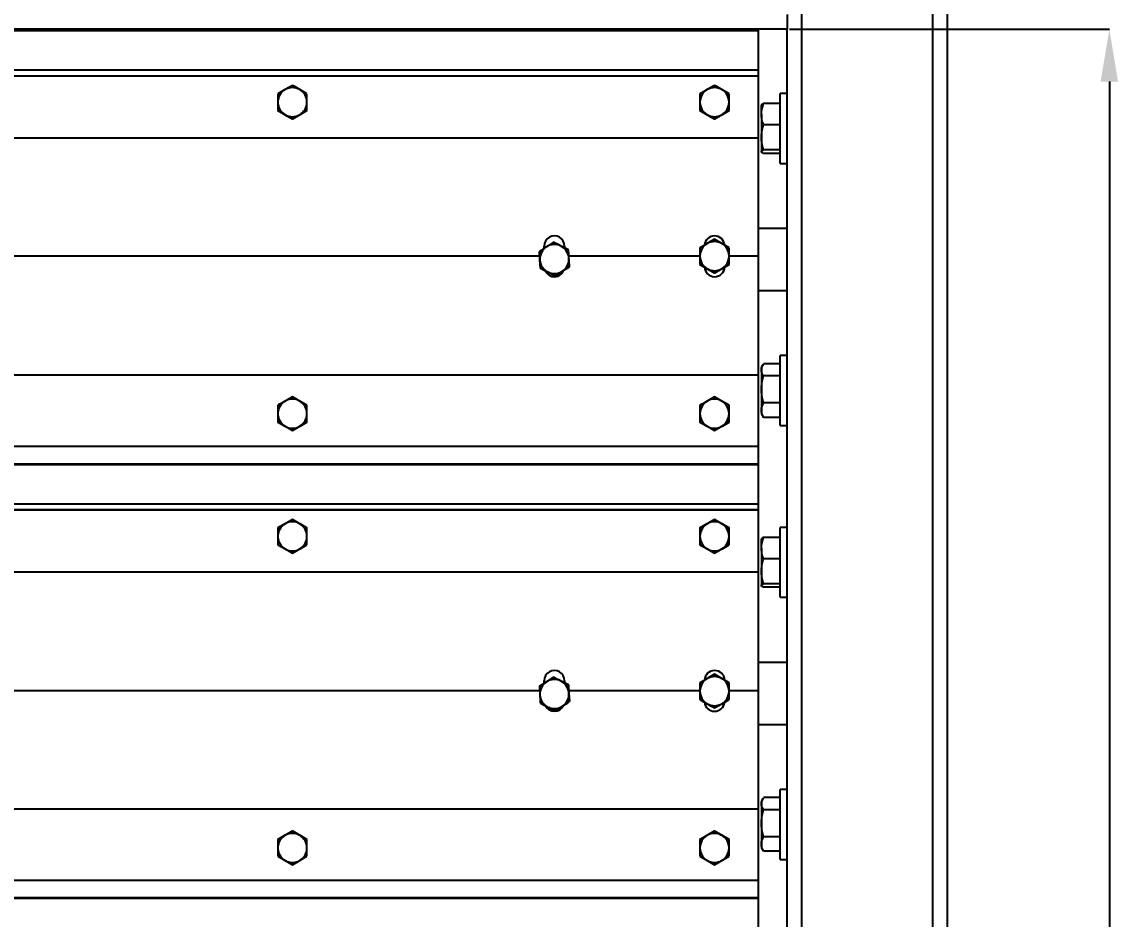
# Model space of a CAD drawing. Header units: millimetres. Extents: x -361 to 14022, y -1822 to 1455.
# Drawn here: x 3863.68 to 3895.06, y 919.01 to 944.68 of the extents above; entities that cross this region are included whole.
import ezdxf

# ---------------------------------------------------------------- set-up
doc = ezdxf.new("R2010")
doc.units = ezdxf.units.MM
doc.styles.add('SLDTEXTSTYLE0', font='TXT', dxfattribs={"width": 0.75})
doc.dimstyles.new('SLDDIMSTYLE0', dxfattribs={"dimtxt": 2.116667, "dimasz": 1.5, "dimexe": 0, "dimexo": 0.0625, "dimgap": 0.529167, "dimtad": 1, "dimdec": 1, "dimlfac": 12, "dimrnd": 1e-09, "dimzin": 4, "dimdsep": 46, "dimtxsty": 'SLDTEXTSTYLE0', "dimsah": 1, "dimcen": 0.09, "dimadec": 0, "dimazin": 1, "dimtfac": 1, "dimtdec": 1, "dimtofl": 0, "dimtmove": 0, "dimatfit": 3, "dimfxl": 1, "dimfrac": 2, "dimtolj": 1, "dimtzin": 12, "dimarcsym": 0})

# ---------------------------------------------------------------- blocks, each defined once
blk = doc.blocks.new('*D19')
at = {"color": 0, "linetype": 'Continuous', "lineweight": -2, "transparency": 16777216}
for p, q in [((3885.653, 944.474), (3894.808, 944.474)), ((3894.808, 942.974), (3894.808, 820.974)), ((3885.653, 819.474), (3894.808, 819.474))]:
    blk.add_line(p, q, dxfattribs=at)
at = {"color": 0, "linetype": 'Continuous', "transparency": 16777216}
for points in [[(3894.558, 942.974), (3895.058, 942.974), (3894.808, 944.474)], [(3894.558, 820.974), (3895.058, 820.974), (3894.808, 819.474)]]:
    blk.add_solid(points, dxfattribs=at)
at = {"layer": 'Defpoints', "color": 0, "linetype": 'Continuous', "transparency": 16777216}
for p in [(3885.591, 944.474), (3885.591, 819.474), (3894.808, 819.474)]:
    blk.add_point(p, dxfattribs=at)
at = {"color": 0, "linetype": 'Continuous', "lineweight": 18, "transparency": 16777216, "insert": (3892.162, 877.706), "char_height": 2.1167, "attachment_point": 2, "rotation": 90, "style": 'SLDTEXTSTYLE0'}
blk.add_mtext('\\A1;1600', dxfattribs=at)

msp = doc.modelspace()

# ---------------------------------------------------------------- linework, layer by layer
at = {"color": 7, "linetype": 'Continuous', "lineweight": 25}
for p, q in [((3886.007188, 814.890317), (3886.007188, 949.056984)), ((3889.757188, 814.890317), (3889.757188, 949.056984)), ((3890.173854, 814.890317), (3890.173854, 949.056984)), ((3885.590521, 944.890317), (3885.590521, 944.473651)), ((3885.590521, 944.473651), (3760.590521, 944.473651)), ((3885.590521, 819.473651), (3885.590521, 944.473651)), ((3884.757188, 944.450482), (3761.423854, 944.450482)), ((3884.757188, 944.429013), (3761.423854, 944.429013)), ((3884.757188, 944.450482), (3884.757188, 944.429013)), ((3884.757188, 944.429013), (3884.757188, 943.299046)), ((3884.757188, 943.299046), (3761.423854, 943.299046)), ((3884.757188, 943.299046), (3884.757188, 943.133247)), ((3884.757188, 943.133247), (3761.423854, 943.133247)), ((3884.757188, 943.133247), (3884.757188, 941.358733)), ((3871.423854, 942.867441), (3871.215521, 942.74755)), ((3871.840521, 942.626891), (3871.632188, 942.74755)), ((3883.507188, 942.867441), (3883.298854, 942.74755)), ((3883.923854, 942.626891), (3883.715521, 942.74755)), ((3885.590521, 942.632667), (3885.382188, 942.632667)), ((3885.382188, 940.632667), (3885.382188, 942.632667)), ((3884.848854, 942.038985), (3884.848854, 942.299334)), ((3885.382188, 942.344136), (3884.908399, 942.344136)), ((3871.007188, 942.145791), (3871.215521, 942.0259)), ((3871.215521, 942.022892), (3871.007188, 942.143167)), ((3871.423854, 941.902617), (3871.215521, 942.022892)), ((3871.423854, 941.905241), (3871.632188, 942.0259)), ((3871.632188, 942.022892), (3871.423854, 941.902617)), ((3871.840521, 942.143167), (3871.632188, 942.022892)), ((3883.090521, 942.145791), (3883.298854, 942.0259)), ((3883.298854, 942.022892), (3883.090521, 942.143167)), ((3883.507188, 941.902617), (3883.298854, 942.022892)), ((3883.507188, 941.905241), (3883.715521, 942.0259)), ((3883.715521, 942.022892), (3883.507188, 941.902617)), ((3883.923854, 942.143167), (3883.715521, 942.022892)), ((3884.848854, 942.038985), (3884.848854, 941.378101)), ((3871.423854, 941.902617), (3871.423854, 941.905241)), ((3883.507188, 941.902617), (3883.507188, 941.905241)), ((3885.382188, 941.733835), (3884.908399, 941.733835)), ((3884.757188, 941.358733), (3761.423854, 941.358733)), ((3884.757188, 941.358733), (3884.757188, 937.976228)), ((3884.848854, 941.378101), (3884.848854, 940.971783)), ((3885.382188, 941.022367), (3884.908399, 941.022367)), ((3885.382188, 940.921199), (3884.908399, 940.921199)), ((3885.382188, 940.632667), (3885.590521, 940.632667)), ((3885.590521, 938.770167), (3884.757188, 938.770167)), ((3878.632188, 938.20387), (3878.632188, 938.267073)), ((3878.897283, 938.376829), (3878.69591, 938.245616)), ((3879.326599, 938.159657), (3879.111941, 938.268627)), ((3879.215521, 938.267073), (3879.215521, 938.216045)), ((3883.507188, 938.460892), (3883.298854, 938.341001)), ((3883.923854, 938.220342), (3883.715521, 938.341001)), ((3878.501976, 937.976228), (3857.673854, 937.976228)), ((3878.494538, 938.110689), (3878.494538, 938.113635)), ((3878.507824, 937.870506), (3878.494538, 938.110689)), ((3883.090521, 937.976228), (3879.336766, 937.976228)), ((3884.757188, 937.976228), (3883.923854, 937.976228)), ((3884.757188, 937.976228), (3884.757188, 934.574978)), ((3878.52111, 937.630324), (3878.507824, 937.870506)), ((3878.52111, 937.630324), (3878.52111, 937.63327)), ((3878.52111, 937.63327), (3878.735768, 937.525068)), ((3878.735768, 937.521738), (3878.52111, 937.630324)), ((3879.353171, 937.676345), (3879.151799, 937.544748)), ((3879.353171, 937.676345), (3879.353171, 937.679291)), ((3883.090521, 937.739242), (3883.298854, 937.619351)), ((3883.298854, 937.616021), (3883.090521, 937.736296)), ((3883.507188, 937.495746), (3883.298854, 937.616021)), ((3883.507188, 937.498693), (3883.715521, 937.619351)), ((3883.715521, 937.616021), (3883.507188, 937.495746)), ((3883.923854, 937.736296), (3883.715521, 937.616021)), ((3878.751888, 937.513583), (3878.719994, 937.529717)), ((3878.950426, 937.413152), (3878.735768, 937.521738)), ((3878.950426, 937.416098), (3879.151799, 937.548079)), ((3879.151799, 937.544748), (3878.950426, 937.413152)), ((3878.950426, 937.413152), (3878.950426, 937.416098)), ((3883.507188, 937.495746), (3883.507188, 937.498693)), ((3884.757188, 936.995167), (3885.590521, 936.995167)), ((3885.590521, 935.132667), (3885.382188, 935.132667)), ((3885.382188, 933.132667), (3885.382188, 935.132667)), ((3884.896791, 934.882363), (3884.848854, 934.799334)), ((3884.848854, 934.799334), (3884.848854, 934.726171)), ((3885.382188, 934.901478), (3884.908399, 934.901478)), ((3884.757188, 934.574978), (3761.423854, 934.574978)), ((3884.757188, 934.574978), (3884.757188, 932.528149)), ((3884.848854, 934.726171), (3884.848854, 934.166459)), ((3885.382188, 934.550864), (3884.908399, 934.550864)), ((3884.848854, 934.166459), (3884.848854, 933.572955)), ((3871.423854, 933.951248), (3871.215521, 933.831357)), ((3871.840521, 933.710698), (3871.632188, 933.831357)), ((3883.507188, 933.951248), (3883.298854, 933.831357)), ((3883.923854, 933.710698), (3883.715521, 933.831357)), ((3884.848854, 933.572955), (3884.848854, 933.466001)), ((3885.382188, 933.782054), (3884.908399, 933.782054)), ((3871.007188, 933.229599), (3871.215521, 933.109708)), ((3871.215521, 933.1067), (3871.007188, 933.226975)), ((3871.840521, 933.226975), (3871.632188, 933.1067)), ((3883.090521, 933.229599), (3883.298854, 933.109708)), ((3883.298854, 933.1067), (3883.090521, 933.226975)), ((3883.923854, 933.226975), (3883.715521, 933.1067)), ((3884.848854, 933.466001), (3884.896791, 933.382971)), ((3884.898216, 933.383794), (3884.908399, 933.363856)), ((3885.382188, 933.363856), (3884.908399, 933.363856)), ((3871.423854, 932.986425), (3871.215521, 933.1067)), ((3871.423854, 932.989049), (3871.632188, 933.109708)), ((3871.632188, 933.1067), (3871.423854, 932.986425)), ((3871.423854, 932.986425), (3871.423854, 932.989049)), ((3883.507188, 932.986425), (3883.298854, 933.1067)), ((3883.507188, 932.989049), (3883.715521, 933.109708)), ((3883.715521, 933.1067), (3883.507188, 932.986425)), ((3883.507188, 932.986425), (3883.507188, 932.989049)), ((3885.382188, 933.132667), (3885.590521, 933.132667)), ((3884.757188, 932.528149), (3761.423854, 932.528149)), ((3884.757188, 932.528149), (3884.757188, 932.028294)), ((3884.757188, 932.028294), (3761.423854, 932.028294)), ((3884.757188, 932.004824), (3761.423854, 932.004824)), ((3884.757188, 932.028294), (3884.757188, 932.004824)), ((3884.757188, 932.004824), (3884.757188, 930.882158)), ((3884.757188, 930.882158), (3761.423854, 930.882158)), ((3884.757188, 930.715507), (3761.423854, 930.715507)), ((3884.757188, 930.714364), (3761.423854, 930.714364)), ((3884.757188, 930.882158), (3884.757188, 930.715507)), ((3884.757188, 930.715507), (3884.757188, 930.714364)), ((3884.757188, 930.714364), (3884.757188, 928.939922)), ((3871.215521, 930.324673), (3871.423854, 930.444943)), ((3871.423854, 930.441453), (3871.215521, 930.320673)), ((3871.423854, 930.444943), (3871.423854, 930.441453)), ((3871.423854, 930.444943), (3871.632188, 930.324673)), ((3883.298854, 930.324673), (3883.507188, 930.444943)), ((3883.507188, 930.441453), (3883.298854, 930.320673)), ((3883.507188, 930.444943), (3883.507188, 930.441453)), ((3883.507188, 930.444943), (3883.715521, 930.324673)), ((3871.007188, 930.204403), (3871.215521, 930.324673)), ((3871.632188, 930.324673), (3871.840521, 930.204403)), ((3871.840521, 930.200913), (3871.632188, 930.320673)), ((3883.090521, 930.204403), (3883.298854, 930.324673)), ((3883.715521, 930.324673), (3883.923854, 930.204403)), ((3883.923854, 930.200913), (3883.715521, 930.320673)), ((3885.590521, 930.216001), (3885.382188, 930.216001)), ((3885.382188, 928.216001), (3885.382188, 930.216001)), ((3871.007188, 929.719833), (3871.215521, 929.599053)), ((3883.090521, 929.719833), (3883.298854, 929.599053)), ((3884.848854, 929.622319), (3884.848854, 929.882667)), ((3885.382188, 929.927469), (3884.908399, 929.927469)), ((3871.423854, 929.479293), (3871.632188, 929.599053)), ((3883.507188, 929.479293), (3883.715521, 929.599053)), ((3884.848854, 929.622319), (3884.848854, 928.961434)), ((3885.382188, 929.317169), (3884.908399, 929.317169)), ((3884.757188, 928.939922), (3761.423854, 928.939922)), ((3884.757188, 928.939922), (3884.757188, 925.535719)), ((3884.848854, 928.961434), (3884.848854, 928.555116)), ((3885.382188, 928.6057), (3884.908399, 928.6057)), ((3885.382188, 928.504532), (3884.908399, 928.504532)), ((3885.382188, 928.216001), (3885.590521, 928.216001)), ((3885.590521, 926.353501), (3884.757188, 926.353501)), ((3883.298854, 925.895707), (3883.507188, 926.015977)), ((3883.507188, 926.012059), (3883.298854, 925.891278)), ((3883.507188, 926.015977), (3883.507188, 926.012059)), ((3883.507188, 926.015977), (3883.715521, 925.895707)), ((3878.494538, 925.668735), (3878.69591, 925.800326)), ((3878.494538, 925.668735), (3878.494538, 925.664817)), ((3878.632188, 925.758685), (3878.632188, 925.82843)), ((3878.69591, 925.800326), (3878.897283, 925.931917)), ((3878.897283, 925.927999), (3878.69591, 925.795897)), ((3878.897283, 925.931917), (3878.897283, 925.927999)), ((3878.897283, 925.931917), (3879.111941, 925.823336)), ((3879.093322, 925.832754), (3879.1301, 925.81415)), ((3879.111941, 925.823336), (3879.326599, 925.714754)), ((3879.326599, 925.710836), (3879.111941, 925.818907)), ((3879.215521, 925.82843), (3879.215521, 925.770941)), ((3879.326599, 925.714754), (3879.326599, 925.710836)), ((3879.326599, 925.714754), (3879.339885, 925.474581)), ((3883.090521, 925.775437), (3883.298854, 925.895707)), ((3883.715521, 925.895707), (3883.923854, 925.775437)), ((3883.923854, 925.771519), (3883.715521, 925.891278)), ((3878.501661, 925.535719), (3857.673854, 925.535719)), ((3883.090521, 925.535719), (3879.336503, 925.535719)), ((3879.33957, 925.480271), (3879.340137, 925.470031)), ((3879.339885, 925.474581), (3879.353171, 925.234409)), ((3884.757188, 925.535719), (3883.923854, 925.535719)), ((3884.757188, 925.535719), (3884.757188, 922.156444)), ((3878.52111, 925.184471), (3878.735768, 925.075379)), ((3878.950426, 924.967308), (3879.151799, 925.098389)), ((3879.353171, 925.234409), (3879.353171, 925.23049)), ((3883.090521, 925.290439), (3883.298854, 925.169659)), ((3883.507188, 925.049899), (3883.715521, 925.169659)), ((3884.757188, 924.578501), (3885.590521, 924.578501)), ((3885.590521, 922.716001), (3885.382188, 922.716001)), ((3885.382188, 920.716001), (3885.382188, 922.716001)), ((3884.896791, 922.465696), (3884.848854, 922.382667)), ((3884.848854, 922.382667), (3884.848854, 922.309505)), ((3884.848854, 922.309505), (3884.848854, 921.749792)), ((3885.382188, 922.484811), (3884.908399, 922.484811)), ((3884.757188, 922.156444), (3761.423854, 922.156444)), ((3884.757188, 922.156444), (3884.757188, 920.109699)), ((3885.382188, 922.134198), (3884.908399, 922.134198)), ((3884.848854, 921.749792), (3884.848854, 921.156288)), ((3871.007188, 921.288575), (3871.215521, 921.408845)), ((3871.215521, 921.408845), (3871.423854, 921.529115)), ((3871.423854, 921.525625), (3871.215521, 921.404845)), ((3871.423854, 921.529115), (3871.423854, 921.525625)), ((3871.423854, 921.529115), (3871.632188, 921.408845)), ((3871.632188, 921.408845), (3871.840521, 921.288575)), ((3871.840521, 921.285085), (3871.632188, 921.404845)), ((3883.090521, 921.288575), (3883.298854, 921.408845)), ((3883.298854, 921.408845), (3883.507188, 921.529115)), ((3883.507188, 921.525625), (3883.298854, 921.404845)), ((3883.507188, 921.529115), (3883.507188, 921.525625)), ((3883.507188, 921.529115), (3883.715521, 921.408845)), ((3883.715521, 921.408845), (3883.923854, 921.288575)), ((3883.923854, 921.285085), (3883.715521, 921.404845)), ((3885.382188, 921.365387), (3884.908399, 921.365387)), ((3884.848854, 921.156288), (3884.848854, 921.049334)), ((3884.848854, 921.049334), (3884.896791, 920.966305)), ((3884.898216, 920.967127), (3884.908399, 920.94719)), ((3885.382188, 920.94719), (3884.908399, 920.94719)), ((3871.007188, 920.804005), (3871.215521, 920.683225)), ((3871.423854, 920.563465), (3871.632188, 920.683225)), ((3883.090521, 920.804005), (3883.298854, 920.683225)), ((3883.507188, 920.563465), (3883.715521, 920.683225)), ((3885.382188, 920.716001), (3885.590521, 920.716001)), ((3884.757188, 920.109699), (3761.423854, 920.109699)), ((3884.757188, 920.109699), (3884.757188, 919.617149)), ((3884.757188, 919.617149), (3761.423854, 919.617149)), ((3884.757188, 919.59568), (3761.423854, 919.59568)), ((3884.757188, 919.617149), (3884.757188, 919.59568)), ((3884.757188, 919.59568), (3884.757188, 918.465712))]:
    msp.add_line(p, q, dxfattribs=at)
for centre, radius, start, end in [((3871.423828, 942.386721), 0.416641, 119.9979362, 179.999425), ((3871.423854, 942.386684), 0.416685, 60.0014888, 119.9985112), ((3871.42388, 942.386721), 0.416641, 0.000575, 60.0020638), ((3883.507162, 942.386721), 0.416641, 119.9979362, 179.999425), ((3883.507188, 942.386684), 0.416685, 60.0014888, 119.9985112), ((3883.507214, 942.386721), 0.416641, 0.000575, 60.0020638), ((3871.423828, 942.386729), 0.416641, 180.000575, 240.0020638), ((3871.42388, 942.386729), 0.416641, 299.9979362, 359.999425), ((3883.507162, 942.386729), 0.416641, 180.000575, 240.0020638), ((3883.507214, 942.386729), 0.416641, 299.9979362, 359.999425), ((3871.423854, 942.386766), 0.416685, 240.0014888, 299.9985112), ((3883.507188, 942.386766), 0.416685, 240.0014888, 299.9985112), ((3878.923826, 937.896844), 0.416638, 123.1638654, 183.1656296), ((3878.923855, 937.896807), 0.416685, 63.1672866, 123.1643271), ((3878.923878, 937.896841), 0.416644, 3.1667725, 63.1679678), ((3883.507162, 937.980172), 0.416641, 119.9979362, 179.999425), ((3883.507188, 937.980135), 0.416685, 60.0014888, 119.9985112), ((3883.507214, 937.980172), 0.416641, 0.000575, 60.0020638), ((3878.923883, 937.89685), 0.416638, 303.1638654, 3.1656296), ((3883.507162, 937.98018), 0.416641, 180.000575, 240.0020638), ((3883.507214, 937.98018), 0.416641, 299.9979362, 359.999425), ((3878.923831, 937.896853), 0.416644, 183.1667725, 243.1679678), ((3883.507188, 937.980217), 0.416685, 240.0014888, 299.9985112), ((3878.923854, 937.896888), 0.416685, 243.1672866, 303.1643271), ((3871.423828, 933.470528), 0.416641, 119.9979362, 179.999425), ((3871.423854, 933.470492), 0.416685, 60.0014888, 119.9985112), ((3871.42388, 933.470528), 0.416641, 0.000575, 60.0020638), ((3883.507162, 933.470528), 0.416641, 119.9979362, 179.999425), ((3883.507188, 933.470492), 0.416685, 60.0014888, 119.9985112), ((3883.507214, 933.470528), 0.416641, 0.000575, 60.0020638), ((3871.423828, 933.470537), 0.416641, 180.000575, 240.0020638), ((3871.42388, 933.470537), 0.416641, 299.9979362, 359.999425), ((3883.507162, 933.470537), 0.416641, 180.000575, 240.0020638), ((3883.507214, 933.470537), 0.416641, 299.9979362, 359.999425), ((3871.423854, 933.470573), 0.416685, 240.0014888, 299.9985112), ((3883.507188, 933.470573), 0.416685, 240.0014888, 299.9985112), ((3871.423854, 929.959791), 0.4167, 60.0026331, 119.9973669), ((3883.507188, 929.959791), 0.4167, 60.0026331, 119.9973669), ((3871.423808, 929.959856), 0.416621, 119.9963499, 179.9989831), ((3871.4239, 929.959856), 0.416621, 0.0010169, 60.0036501), ((3883.507142, 929.959856), 0.416621, 119.9963499, 179.9989831), ((3883.507234, 929.959856), 0.416621, 0.0010169, 60.0036501), ((3871.423808, 929.95987), 0.416621, 180.0010169, 240.0036501), ((3871.4239, 929.95987), 0.416621, 299.9963499, 359.9989831), ((3883.507142, 929.95987), 0.416621, 180.0010169, 240.0036501), ((3883.507234, 929.95987), 0.416621, 299.9963499, 359.9989831), ((3871.423854, 929.959935), 0.4167, 240.0026331, 299.9973669), ((3883.507188, 929.959935), 0.4167, 240.0026331, 299.9973669), ((3878.923804, 925.447138), 0.416616, 123.1622441, 183.1653642), ((3878.923855, 925.447071), 0.4167, 63.1682947, 123.1630606), ((3878.923896, 925.447133), 0.416626, 3.1673857, 63.1694997), ((3883.507142, 925.530461), 0.416621, 119.9963499, 179.9989831), ((3883.507188, 925.530396), 0.4167, 60.0026331, 119.9973669), ((3883.507234, 925.530461), 0.416621, 0.0010169, 60.0036501), ((3878.923813, 925.447153), 0.416626, 183.1673857, 243.1694997), ((3878.923905, 925.447148), 0.416616, 303.1622441, 3.1653642), ((3883.507142, 925.530476), 0.416621, 180.0010169, 240.0036501), ((3883.507234, 925.530476), 0.416621, 299.9963499, 359.9989831), ((3878.923854, 925.447215), 0.4167, 243.1682947, 303.1630606), ((3883.507188, 925.530541), 0.4167, 240.0026331, 299.9973669), ((3871.423808, 921.044027), 0.416621, 119.9963499, 179.9989831), ((3871.423854, 921.043963), 0.4167, 60.0026331, 119.9973669), ((3871.4239, 921.044027), 0.416621, 0.0010169, 60.0036501), ((3883.507142, 921.044027), 0.416621, 119.9963499, 179.9989831), ((3883.507188, 921.043963), 0.4167, 60.0026331, 119.9973669), ((3883.507234, 921.044027), 0.416621, 0.0010169, 60.0036501), ((3871.423808, 921.044042), 0.416621, 180.0010169, 240.0036501), ((3871.4239, 921.044042), 0.416621, 299.9963499, 359.9989831), ((3883.507142, 921.044042), 0.416621, 180.0010169, 240.0036501), ((3883.507234, 921.044042), 0.416621, 299.9963499, 359.9989831), ((3871.423854, 921.044107), 0.4167, 240.0026331, 299.9973669), ((3883.507188, 921.044107), 0.4167, 240.0026331, 299.9973669)]:
    msp.add_arc(centre, radius, start, end, dxfattribs=at)
for centre, major_axis, ratio, start_param, end_param in [((3878.923854, 938.267073), (0.291667, 0), 0.99718384, 0, 3.141592654), ((3878.923854, 938.266183), (0.291667, 0), 0.99718384, 0, 3.141592654), ((3883.507188, 938.267073), (0.291667, 0), 0.99718384, 0.110352693, 3.031165251), ((3883.507188, 938.266183), (0.291667, 0), 0.99718384, 0.114178275, 3.027339505), ((3878.923854, 937.683771), (0, 0.292457), 0.997297519, 2.006449, 4.339035368), ((3883.507188, 937.683771), (0, 0.292457), 0.997297519, 1.639356046, 4.643829261), ((3878.923854, 925.82843), (0, 0.292711), 0.99643242, 4.71238898, 7.853981634), ((3883.507188, 925.82843), (0, 0.292711), 0.99643242, 4.779209725, 7.787160889), ((3878.923854, 925.245152), (0.291667, 0), 0.996231549, 3.634277167, 5.819459533), ((3878.923854, 925.246335), (0.291667, 0), 0.996231549, 3.639253921, 5.81423334), ((3883.507188, 925.245152), (0.291667, 0), 0.996231549, 3.25862292, 6.166055172), ((3883.507188, 925.246335), (0.291667, 0), 0.996231549, 3.263717215, 6.160960586)]:
    msp.add_ellipse(centre, major_axis=major_axis, ratio=ratio, start_param=start_param, end_param=end_param, dxfattribs=at)
for points, knots in [([(3871.215521, 942.74755), (3871.210582, 942.744698), (3871.140231, 942.704077), (3871.071289, 942.66408), (3871.007188, 942.626891)], [0, 0, 0, 0, 0.070200577, 1, 1, 1, 1]), ([(3871.007188, 942.626891), (3871.007188, 942.566103), (3871.007188, 942.486969), (3871.007188, 942.405592), (3871.007188, 942.386725)], [0, 0, 0, 0, 0.768150727, 1, 1, 1, 1]), ([(3871.632188, 942.74755), (3871.627249, 942.7504), (3871.556897, 942.79101), (3871.487956, 942.830616), (3871.423854, 942.867441)], [0, 0, 0, 0, 0.070200577, 1, 1, 1, 1]), ([(3871.840521, 942.386725), (3871.840521, 942.405592), (3871.840521, 942.486969), (3871.840521, 942.566103), (3871.840521, 942.626891)], [0, 0, 0, 0, 0.231849273, 1, 1, 1, 1]), ([(3883.298854, 942.74755), (3883.293916, 942.744698), (3883.223564, 942.704077), (3883.154623, 942.66408), (3883.090521, 942.626891)], [0, 0, 0, 0, 0.070200577, 1, 1, 1, 1]), ([(3883.090521, 942.626891), (3883.090521, 942.566103), (3883.090521, 942.486969), (3883.090521, 942.405592), (3883.090521, 942.386725)], [0, 0, 0, 0, 0.768150727, 1, 1, 1, 1]), ([(3883.715521, 942.74755), (3883.710582, 942.7504), (3883.640231, 942.79101), (3883.571289, 942.830616), (3883.507188, 942.867441)], [0, 0, 0, 0, 0.070200577, 1, 1, 1, 1]), ([(3883.923854, 942.386725), (3883.923854, 942.405592), (3883.923854, 942.486969), (3883.923854, 942.566103), (3883.923854, 942.626891)], [0, 0, 0, 0, 0.231849273, 1, 1, 1, 1]), ([(3871.007188, 942.386725), (3871.007188, 942.32242), (3871.007188, 942.240917), (3871.007188, 942.162366), (3871.007188, 942.145791)], [0, 0, 0, 0, 0.7889992378, 1, 1, 1, 1]), ([(3871.840521, 942.145791), (3871.840521, 942.162366), (3871.840521, 942.240917), (3871.840521, 942.32242), (3871.840521, 942.386725)], [0, 0, 0, 0, 0.211000762, 1, 1, 1, 1]), ([(3883.090521, 942.386725), (3883.090521, 942.32242), (3883.090521, 942.240917), (3883.090521, 942.162366), (3883.090521, 942.145791)], [0, 0, 0, 0, 0.7889992378, 1, 1, 1, 1]), ([(3883.923854, 942.145791), (3883.923854, 942.162366), (3883.923854, 942.240917), (3883.923854, 942.32242), (3883.923854, 942.386725)], [0, 0, 0, 0, 0.211000762, 1, 1, 1, 1]), ([(3884.848854, 942.038985), (3884.848926, 942.046218), (3884.849464, 942.100993), (3884.862468, 942.204269), (3884.892995, 942.297229), (3884.908399, 942.344136)], [0, 0, 0, 0, 0.070085768, 0.530782234, 1, 1, 1, 1]), ([(3884.908399, 942.344136), (3884.891756, 942.335921), (3884.858166, 942.31934), (3884.851977, 942.3022), (3884.848854, 942.293552)], [0, 0, 0, 0, 0.4954579635, 1, 1, 1, 1]), ([(3871.215521, 942.0259), (3871.22046, 942.023049), (3871.290812, 941.982428), (3871.359753, 941.942431), (3871.423854, 941.905241)], [0, 0, 0, 0, 0.070200577, 1, 1, 1, 1]), ([(3871.632188, 942.0259), (3871.637127, 942.028751), (3871.707478, 942.069361), (3871.77642, 942.108966), (3871.840521, 942.145791)], [0, 0, 0, 0, 0.0702005767, 1, 1, 1, 1]), ([(3883.298854, 942.0259), (3883.303793, 942.023049), (3883.374145, 941.982428), (3883.443086, 941.942431), (3883.507188, 941.905241)], [0, 0, 0, 0, 0.070200577, 1, 1, 1, 1]), ([(3883.715521, 942.0259), (3883.72046, 942.028751), (3883.790812, 942.069361), (3883.859753, 942.108966), (3883.923854, 942.145791)], [0, 0, 0, 0, 0.0702005767, 1, 1, 1, 1]), ([(3884.908399, 941.733835), (3884.891756, 941.783393), (3884.858166, 941.883417), (3884.851977, 941.986816), (3884.848854, 942.038985)], [0, 0, 0, 0, 0.495457963, 1, 1, 1, 1]), ([(3884.848854, 941.378101), (3884.85677, 941.475798), (3884.866526, 941.596219), (3884.901752, 941.71199), (3884.908399, 941.733835)], [0, 0, 0, 0, 0.811303548, 1, 1, 1, 1]), ([(3884.908399, 941.022367), (3884.8836, 941.114578), (3884.852034, 941.231952), (3884.849416, 941.352301), (3884.848854, 941.378101)], [0, 0, 0, 0, 0.785622496, 1, 1, 1, 1]), ([(3884.848854, 940.971783), (3884.848926, 940.972982), (3884.849464, 940.982062), (3884.862468, 940.999181), (3884.892995, 941.014591), (3884.908399, 941.022367)], [0, 0, 0, 0, 0.070085768, 0.530782234, 1, 1, 1, 1]), ([(3884.908399, 940.921199), (3884.891756, 940.929414), (3884.858166, 940.945995), (3884.851977, 940.963135), (3884.848854, 940.971783)], [0, 0, 0, 0, 0.495457963, 1, 1, 1, 1]), ([(3878.69591, 938.245616), (3878.691136, 938.242496), (3878.623135, 938.198052), (3878.556498, 938.154308), (3878.494538, 938.113635)], [0, 0, 0, 0, 0.070200577, 1, 1, 1, 1]), ([(3879.111941, 938.268627), (3879.106852, 938.2712), (3879.034365, 938.307863), (3878.96333, 938.3436), (3878.897283, 938.376829)], [0, 0, 0, 0, 0.070200577, 1, 1, 1, 1]), ([(3883.298854, 938.341001), (3883.293916, 938.338149), (3883.223564, 938.297528), (3883.154623, 938.257531), (3883.090521, 938.220342)], [0, 0, 0, 0, 0.0702005767, 1, 1, 1, 1]), ([(3883.090521, 938.220342), (3883.090521, 938.159555), (3883.090521, 938.08042), (3883.090521, 937.999043), (3883.090521, 937.980176)], [0, 0, 0, 0, 0.768150728, 1, 1, 1, 1]), ([(3883.715521, 938.341001), (3883.710582, 938.343852), (3883.640231, 938.384462), (3883.571289, 938.424067), (3883.507188, 938.460892)], [0, 0, 0, 0, 0.070200577, 1, 1, 1, 1]), ([(3883.923854, 937.980176), (3883.923854, 937.999043), (3883.923854, 938.08042), (3883.923854, 938.159555), (3883.923854, 938.220342)], [0, 0, 0, 0, 0.231849273, 1, 1, 1, 1]), ([(3878.494538, 938.113635), (3878.497904, 938.052941), (3878.502286, 937.973927), (3878.506781, 937.892675), (3878.507824, 937.873837)], [0, 0, 0, 0, 0.768150728, 1, 1, 1, 1]), ([(3879.339885, 937.919858), (3879.338843, 937.938696), (3879.334347, 938.019949), (3879.329965, 938.098962), (3879.326599, 938.159657)], [0, 0, 0, 0, 0.231849273, 1, 1, 1, 1]), ([(3879.353171, 937.679291), (3879.352258, 937.695841), (3879.347932, 937.774273), (3879.343434, 937.855651), (3879.339885, 937.919858)], [0, 0, 0, 0, 0.211000762, 1, 1, 1, 1]), ([(3883.090521, 937.980176), (3883.090521, 937.915871), (3883.090521, 937.834369), (3883.090521, 937.755817), (3883.090521, 937.739242)], [0, 0, 0, 0, 0.7889992377, 1, 1, 1, 1]), ([(3883.923854, 937.739242), (3883.923854, 937.755817), (3883.923854, 937.834369), (3883.923854, 937.915871), (3883.923854, 937.980176)], [0, 0, 0, 0, 0.211000762, 1, 1, 1, 1]), ([(3878.507824, 937.873837), (3878.511373, 937.809629), (3878.515871, 937.728251), (3878.520197, 937.649819), (3878.52111, 937.63327)], [0, 0, 0, 0, 0.788999238, 1, 1, 1, 1]), ([(3879.151799, 937.548079), (3879.156572, 937.551198), (3879.224574, 937.595631), (3879.291211, 937.638983), (3879.353171, 937.679291)], [0, 0, 0, 0, 0.070200577, 1, 1, 1, 1]), ([(3883.298854, 937.619351), (3883.303793, 937.6165), (3883.374145, 937.575879), (3883.443086, 937.535882), (3883.507188, 937.498693)], [0, 0, 0, 0, 0.070200577, 1, 1, 1, 1]), ([(3883.715521, 937.619351), (3883.72046, 937.622202), (3883.790812, 937.662812), (3883.859753, 937.702417), (3883.923854, 937.739242)], [0, 0, 0, 0, 0.070200577, 1, 1, 1, 1]), ([(3878.735768, 937.525068), (3878.740857, 937.522493), (3878.813344, 937.48582), (3878.884379, 937.449691), (3878.950426, 937.416098)], [0, 0, 0, 0, 0.070200577, 1, 1, 1, 1]), ([(3884.848854, 934.726171), (3884.848928, 934.730326), (3884.849485, 934.761792), (3884.860324, 934.81436), (3884.886737, 934.861188), (3884.898216, 934.88154)], [0, 0, 0, 0, 0.079200152, 0.599808418, 1, 1, 1, 1]), ([(3884.908399, 934.550864), (3884.891756, 934.579335), (3884.858166, 934.636798), (3884.851977, 934.6962), (3884.848854, 934.726171)], [0, 0, 0, 0, 0.495457963, 1, 1, 1, 1]), ([(3884.848854, 934.166459), (3884.85677, 934.272031), (3884.866526, 934.402156), (3884.901752, 934.527258), (3884.908399, 934.550864)], [0, 0, 0, 0, 0.811303548, 1, 1, 1, 1]), ([(3884.908399, 933.782054), (3884.8836, 933.881697), (3884.852034, 934.008531), (3884.849416, 934.138579), (3884.848854, 934.166459)], [0, 0, 0, 0, 0.785622496, 1, 1, 1, 1]), ([(3871.215521, 933.831357), (3871.210582, 933.828505), (3871.140231, 933.787885), (3871.071289, 933.747888), (3871.007188, 933.710698)], [0, 0, 0, 0, 0.0702005767, 1, 1, 1, 1]), ([(3871.632188, 933.831357), (3871.627249, 933.834208), (3871.556897, 933.874818), (3871.487956, 933.914423), (3871.423854, 933.951248)], [0, 0, 0, 0, 0.070200577, 1, 1, 1, 1]), ([(3883.298854, 933.831357), (3883.293916, 933.828505), (3883.223564, 933.787885), (3883.154623, 933.747888), (3883.090521, 933.710698)], [0, 0, 0, 0, 0.0702005767, 1, 1, 1, 1]), ([(3883.715521, 933.831357), (3883.710582, 933.834208), (3883.640231, 933.874818), (3883.571289, 933.914423), (3883.507188, 933.951248)], [0, 0, 0, 0, 0.070200577, 1, 1, 1, 1]), ([(3871.007188, 933.710698), (3871.007188, 933.649911), (3871.007188, 933.570776), (3871.007188, 933.489399), (3871.007188, 933.470532)], [0, 0, 0, 0, 0.768150727, 1, 1, 1, 1]), ([(3871.840521, 933.470532), (3871.840521, 933.489399), (3871.840521, 933.570776), (3871.840521, 933.649911), (3871.840521, 933.710698)], [0, 0, 0, 0, 0.231849273, 1, 1, 1, 1]), ([(3883.090521, 933.710698), (3883.090521, 933.649911), (3883.090521, 933.570776), (3883.090521, 933.489399), (3883.090521, 933.470532)], [0, 0, 0, 0, 0.768150727, 1, 1, 1, 1]), ([(3883.923854, 933.470532), (3883.923854, 933.489399), (3883.923854, 933.570776), (3883.923854, 933.649911), (3883.923854, 933.710698)], [0, 0, 0, 0, 0.231849273, 1, 1, 1, 1]), ([(3884.848854, 933.572955), (3884.848926, 933.577911), (3884.849464, 933.615444), (3884.862468, 933.686212), (3884.892995, 933.749912), (3884.908399, 933.782054)], [0, 0, 0, 0, 0.070085768, 0.530782234, 1, 1, 1, 1]), ([(3884.908399, 933.363856), (3884.891756, 933.397815), (3884.858166, 933.466355), (3884.851977, 933.537207), (3884.848854, 933.572955)], [0, 0, 0, 0, 0.4954579635, 1, 1, 1, 1]), ([(3871.007188, 933.470532), (3871.007188, 933.406227), (3871.007188, 933.324725), (3871.007188, 933.246173), (3871.007188, 933.229599)], [0, 0, 0, 0, 0.7889992378, 1, 1, 1, 1]), ([(3871.632188, 933.109708), (3871.637127, 933.112558), (3871.707478, 933.153168), (3871.77642, 933.192774), (3871.840521, 933.229599)], [0, 0, 0, 0, 0.070200577, 1, 1, 1, 1]), ([(3871.840521, 933.229599), (3871.840521, 933.246173), (3871.840521, 933.324725), (3871.840521, 933.406227), (3871.840521, 933.470532)], [0, 0, 0, 0, 0.2110007622, 1, 1, 1, 1]), ([(3883.090521, 933.470532), (3883.090521, 933.406227), (3883.090521, 933.324725), (3883.090521, 933.246173), (3883.090521, 933.229599)], [0, 0, 0, 0, 0.7889992378, 1, 1, 1, 1]), ([(3883.715521, 933.109708), (3883.72046, 933.112558), (3883.790812, 933.153168), (3883.859753, 933.192774), (3883.923854, 933.229599)], [0, 0, 0, 0, 0.070200577, 1, 1, 1, 1]), ([(3883.923854, 933.229599), (3883.923854, 933.246173), (3883.923854, 933.324725), (3883.923854, 933.406227), (3883.923854, 933.470532)], [0, 0, 0, 0, 0.2110007622, 1, 1, 1, 1]), ([(3871.215521, 933.109708), (3871.22046, 933.106856), (3871.290812, 933.066235), (3871.359753, 933.026238), (3871.423854, 932.989049)], [0, 0, 0, 0, 0.0702005767, 1, 1, 1, 1]), ([(3883.298854, 933.109708), (3883.303793, 933.106856), (3883.374145, 933.066235), (3883.443086, 933.026238), (3883.507188, 932.989049)], [0, 0, 0, 0, 0.0702005767, 1, 1, 1, 1]), ([(3871.632188, 930.320673), (3871.627249, 930.323525), (3871.556897, 930.364146), (3871.487956, 930.404206), (3871.423854, 930.441453)], [0, 0, 0, 0, 0.0702005767, 1, 1, 1, 1]), ([(3883.715521, 930.320673), (3883.710582, 930.323525), (3883.640231, 930.364146), (3883.571289, 930.404206), (3883.507188, 930.441453)], [0, 0, 0, 0, 0.0702005767, 1, 1, 1, 1]), ([(3871.215521, 930.320673), (3871.210582, 930.317822), (3871.140231, 930.277216), (3871.071289, 930.237677), (3871.007188, 930.200913)], [0, 0, 0, 0, 0.070200577, 1, 1, 1, 1]), ([(3871.007188, 930.200913), (3871.007188, 930.139763), (3871.007188, 930.060155), (3871.007188, 929.978739), (3871.007188, 929.959863)], [0, 0, 0, 0, 0.768150727, 1, 1, 1, 1]), ([(3871.840521, 929.959863), (3871.840521, 929.978739), (3871.840521, 930.060155), (3871.840521, 930.139763), (3871.840521, 930.200913)], [0, 0, 0, 0, 0.231849273, 1, 1, 1, 1]), ([(3883.298854, 930.320673), (3883.293916, 930.317822), (3883.223564, 930.277216), (3883.154623, 930.237677), (3883.090521, 930.200913)], [0, 0, 0, 0, 0.070200577, 1, 1, 1, 1]), ([(3883.090521, 930.200913), (3883.090521, 930.139763), (3883.090521, 930.060155), (3883.090521, 929.978739), (3883.090521, 929.959863)], [0, 0, 0, 0, 0.768150727, 1, 1, 1, 1]), ([(3883.923854, 929.959863), (3883.923854, 929.978739), (3883.923854, 930.060155), (3883.923854, 930.139763), (3883.923854, 930.200913)], [0, 0, 0, 0, 0.231849273, 1, 1, 1, 1]), ([(3871.007188, 929.959863), (3871.007188, 929.895673), (3871.007188, 929.814317), (3871.007188, 929.736296), (3871.007188, 929.719833)], [0, 0, 0, 0, 0.7889992378, 1, 1, 1, 1]), ([(3871.632188, 929.599053), (3871.637127, 929.601905), (3871.707478, 929.642526), (3871.77642, 929.682586), (3871.840521, 929.719833)], [0, 0, 0, 0, 0.070200577, 1, 1, 1, 1]), ([(3871.840521, 929.719833), (3871.840521, 929.736296), (3871.840521, 929.814317), (3871.840521, 929.895673), (3871.840521, 929.959863)], [0, 0, 0, 0, 0.211000762, 1, 1, 1, 1]), ([(3883.090521, 929.959863), (3883.090521, 929.895673), (3883.090521, 929.814317), (3883.090521, 929.736296), (3883.090521, 929.719833)], [0, 0, 0, 0, 0.7889992378, 1, 1, 1, 1]), ([(3883.715521, 929.599053), (3883.72046, 929.601905), (3883.790812, 929.642526), (3883.859753, 929.682586), (3883.923854, 929.719833)], [0, 0, 0, 0, 0.070200577, 1, 1, 1, 1]), ([(3883.923854, 929.719833), (3883.923854, 929.736296), (3883.923854, 929.814317), (3883.923854, 929.895673), (3883.923854, 929.959863)], [0, 0, 0, 0, 0.211000762, 1, 1, 1, 1]), ([(3884.848854, 929.622319), (3884.848926, 929.629551), (3884.849464, 929.684326), (3884.862468, 929.787602), (3884.892995, 929.880563), (3884.908399, 929.927469)], [0, 0, 0, 0, 0.070085768, 0.530782234, 1, 1, 1, 1]), ([(3884.908399, 929.927469), (3884.891756, 929.919254), (3884.858166, 929.902673), (3884.851977, 929.885533), (3884.848854, 929.876885)], [0, 0, 0, 0, 0.4954579635, 1, 1, 1, 1]), ([(3871.215521, 929.599053), (3871.22046, 929.596202), (3871.290812, 929.555596), (3871.359753, 929.516057), (3871.423854, 929.479293)], [0, 0, 0, 0, 0.070200577, 1, 1, 1, 1]), ([(3883.298854, 929.599053), (3883.303793, 929.596202), (3883.374145, 929.555596), (3883.443086, 929.516057), (3883.507188, 929.479293)], [0, 0, 0, 0, 0.070200577, 1, 1, 1, 1]), ([(3884.908399, 929.317169), (3884.891756, 929.366726), (3884.858166, 929.46675), (3884.851977, 929.57015), (3884.848854, 929.622319)], [0, 0, 0, 0, 0.495457963, 1, 1, 1, 1]), ([(3884.848854, 928.961434), (3884.85677, 929.059132), (3884.866526, 929.179552), (3884.901752, 929.295323), (3884.908399, 929.317169)], [0, 0, 0, 0, 0.811303548, 1, 1, 1, 1]), ([(3884.908399, 928.6057), (3884.8836, 928.697912), (3884.852034, 928.815285), (3884.849416, 928.935634), (3884.848854, 928.961434)], [0, 0, 0, 0, 0.785622496, 1, 1, 1, 1]), ([(3884.848854, 928.555116), (3884.848926, 928.556315), (3884.849464, 928.565395), (3884.862468, 928.582515), (3884.892995, 928.597925), (3884.908399, 928.6057)], [0, 0, 0, 0, 0.070085768, 0.530782234, 1, 1, 1, 1]), ([(3884.908399, 928.504532), (3884.891756, 928.512747), (3884.858166, 928.529328), (3884.851977, 928.546468), (3884.848854, 928.555116)], [0, 0, 0, 0, 0.495457963, 1, 1, 1, 1]), ([(3883.715521, 925.891278), (3883.710582, 925.89413), (3883.640231, 925.934751), (3883.571289, 925.974811), (3883.507188, 926.012059)], [0, 0, 0, 0, 0.070200577, 1, 1, 1, 1]), ([(3878.69591, 925.795897), (3878.691136, 925.792778), (3878.623135, 925.748349), (3878.556498, 925.705063), (3878.494538, 925.664817)], [0, 0, 0, 0, 0.070200577, 1, 1, 1, 1]), ([(3878.494538, 925.664817), (3878.497904, 925.603759), (3878.502286, 925.524272), (3878.506781, 925.442981), (3878.507824, 925.424133)], [0, 0, 0, 0, 0.768150728, 1, 1, 1, 1]), ([(3879.111941, 925.818907), (3879.106852, 925.821482), (3879.034365, 925.858156), (3878.96333, 925.894348), (3878.897283, 925.927999)], [0, 0, 0, 0, 0.070200577, 1, 1, 1, 1]), ([(3879.339885, 925.470153), (3879.338843, 925.489), (3879.334347, 925.570292), (3879.329965, 925.649778), (3879.326599, 925.710836)], [0, 0, 0, 0, 0.231849273, 1, 1, 1, 1]), ([(3883.298854, 925.891278), (3883.293916, 925.888428), (3883.223564, 925.847821), (3883.154623, 925.808282), (3883.090521, 925.771519)], [0, 0, 0, 0, 0.070200577, 1, 1, 1, 1]), ([(3883.090521, 925.771519), (3883.090521, 925.710368), (3883.090521, 925.630761), (3883.090521, 925.549345), (3883.090521, 925.530468)], [0, 0, 0, 0, 0.768150728, 1, 1, 1, 1]), ([(3883.923854, 925.530468), (3883.923854, 925.549345), (3883.923854, 925.630761), (3883.923854, 925.710368), (3883.923854, 925.771519)], [0, 0, 0, 0, 0.231849273, 1, 1, 1, 1]), ([(3878.507824, 925.424133), (3878.511373, 925.360041), (3878.515871, 925.27881), (3878.520197, 925.200908), (3878.52111, 925.184471)], [0, 0, 0, 0, 0.788999238, 1, 1, 1, 1]), ([(3879.353171, 925.23049), (3879.352258, 925.246928), (3879.347932, 925.324829), (3879.343434, 925.406061), (3879.339885, 925.470153)], [0, 0, 0, 0, 0.211000762, 1, 1, 1, 1]), ([(3883.090521, 925.530468), (3883.090521, 925.466279), (3883.090521, 925.384922), (3883.090521, 925.306901), (3883.090521, 925.290439)], [0, 0, 0, 0, 0.7889992377, 1, 1, 1, 1]), ([(3883.923854, 925.290439), (3883.923854, 925.306901), (3883.923854, 925.384922), (3883.923854, 925.466279), (3883.923854, 925.530468)], [0, 0, 0, 0, 0.211000762, 1, 1, 1, 1]), ([(3878.735768, 925.075379), (3878.740857, 925.072805), (3878.813344, 925.036146), (3878.884379, 925.000475), (3878.950426, 924.967308)], [0, 0, 0, 0, 0.070200577, 1, 1, 1, 1]), ([(3879.151799, 925.098389), (3879.156572, 925.101509), (3879.224574, 925.145953), (3879.291211, 925.189759), (3879.353171, 925.23049)], [0, 0, 0, 0, 0.070200577, 1, 1, 1, 1]), ([(3883.298854, 925.169659), (3883.303793, 925.166808), (3883.374145, 925.126201), (3883.443086, 925.086662), (3883.507188, 925.049899)], [0, 0, 0, 0, 0.070200577, 1, 1, 1, 1]), ([(3883.715521, 925.169659), (3883.72046, 925.17251), (3883.790812, 925.213131), (3883.859753, 925.253191), (3883.923854, 925.290439)], [0, 0, 0, 0, 0.070200577, 1, 1, 1, 1]), ([(3884.848854, 922.309505), (3884.848928, 922.313659), (3884.849485, 922.345125), (3884.860324, 922.397693), (3884.886737, 922.444521), (3884.898216, 922.464874)], [0, 0, 0, 0, 0.079200152, 0.599808418, 1, 1, 1, 1]), ([(3884.908399, 922.134198), (3884.891756, 922.162668), (3884.858166, 922.220132), (3884.851977, 922.279534), (3884.848854, 922.309505)], [0, 0, 0, 0, 0.495457963, 1, 1, 1, 1]), ([(3884.848854, 921.749792), (3884.85677, 921.855364), (3884.866526, 921.98549), (3884.901752, 922.110591), (3884.908399, 922.134198)], [0, 0, 0, 0, 0.811303548, 1, 1, 1, 1]), ([(3884.908399, 921.365387), (3884.8836, 921.46503), (3884.852034, 921.591864), (3884.849416, 921.721913), (3884.848854, 921.749792)], [0, 0, 0, 0, 0.785622496, 1, 1, 1, 1]), ([(3871.215521, 921.404845), (3871.210582, 921.401994), (3871.140231, 921.361388), (3871.071289, 921.321849), (3871.007188, 921.285085)], [0, 0, 0, 0, 0.070200577, 1, 1, 1, 1]), ([(3871.007188, 921.285085), (3871.007188, 921.223935), (3871.007188, 921.144327), (3871.007188, 921.062911), (3871.007188, 921.044035)], [0, 0, 0, 0, 0.768150727, 1, 1, 1, 1]), ([(3871.632188, 921.404845), (3871.627249, 921.407696), (3871.556897, 921.448317), (3871.487956, 921.488377), (3871.423854, 921.525625)], [0, 0, 0, 0, 0.070200577, 1, 1, 1, 1]), ([(3871.840521, 921.044035), (3871.840521, 921.062911), (3871.840521, 921.144327), (3871.840521, 921.223935), (3871.840521, 921.285085)], [0, 0, 0, 0, 0.231849273, 1, 1, 1, 1]), ([(3883.298854, 921.404845), (3883.293916, 921.401994), (3883.223564, 921.361388), (3883.154623, 921.321849), (3883.090521, 921.285085)], [0, 0, 0, 0, 0.070200577, 1, 1, 1, 1]), ([(3883.090521, 921.285085), (3883.090521, 921.223935), (3883.090521, 921.144327), (3883.090521, 921.062911), (3883.090521, 921.044035)], [0, 0, 0, 0, 0.768150727, 1, 1, 1, 1]), ([(3883.715521, 921.404845), (3883.710582, 921.407696), (3883.640231, 921.448317), (3883.571289, 921.488377), (3883.507188, 921.525625)], [0, 0, 0, 0, 0.070200577, 1, 1, 1, 1]), ([(3883.923854, 921.044035), (3883.923854, 921.062911), (3883.923854, 921.144327), (3883.923854, 921.223935), (3883.923854, 921.285085)], [0, 0, 0, 0, 0.231849273, 1, 1, 1, 1]), ([(3884.848854, 921.156288), (3884.848926, 921.161244), (3884.849464, 921.198778), (3884.862468, 921.269546), (3884.892995, 921.333245), (3884.908399, 921.365387)], [0, 0, 0, 0, 0.070085768, 0.530782234, 1, 1, 1, 1]), ([(3871.007188, 921.044035), (3871.007188, 920.979845), (3871.007188, 920.898489), (3871.007188, 920.820468), (3871.007188, 920.804005)], [0, 0, 0, 0, 0.788999238, 1, 1, 1, 1]), ([(3871.840521, 920.804005), (3871.840521, 920.820468), (3871.840521, 920.898489), (3871.840521, 920.979845), (3871.840521, 921.044035)], [0, 0, 0, 0, 0.2110007622, 1, 1, 1, 1]), ([(3883.090521, 921.044035), (3883.090521, 920.979845), (3883.090521, 920.898489), (3883.090521, 920.820468), (3883.090521, 920.804005)], [0, 0, 0, 0, 0.788999238, 1, 1, 1, 1]), ([(3883.923854, 920.804005), (3883.923854, 920.820468), (3883.923854, 920.898489), (3883.923854, 920.979845), (3883.923854, 921.044035)], [0, 0, 0, 0, 0.2110007622, 1, 1, 1, 1]), ([(3884.908399, 920.94719), (3884.891756, 920.981148), (3884.858166, 921.049688), (3884.851977, 921.12054), (3884.848854, 921.156288)], [0, 0, 0, 0, 0.4954579635, 1, 1, 1, 1]), ([(3871.215521, 920.683225), (3871.22046, 920.680374), (3871.290812, 920.639768), (3871.359753, 920.600229), (3871.423854, 920.563465)], [0, 0, 0, 0, 0.070200577, 1, 1, 1, 1]), ([(3871.632188, 920.683225), (3871.637127, 920.686076), (3871.707478, 920.726698), (3871.77642, 920.766757), (3871.840521, 920.804005)], [0, 0, 0, 0, 0.070200577, 1, 1, 1, 1]), ([(3883.298854, 920.683225), (3883.303793, 920.680374), (3883.374145, 920.639768), (3883.443086, 920.600229), (3883.507188, 920.563465)], [0, 0, 0, 0, 0.070200577, 1, 1, 1, 1]), ([(3883.715521, 920.683225), (3883.72046, 920.686076), (3883.790812, 920.726698), (3883.859753, 920.766757), (3883.923854, 920.804005)], [0, 0, 0, 0, 0.070200577, 1, 1, 1, 1])]:
    msp.add_open_spline(points, degree=3, knots=knots, dxfattribs=at)

# ---------------------------------------------------------------- dimensions: what is measured, and where the dimension line sits
at = {"color": 7, "linetype": 'Continuous', "lineweight": 18}
dim = msp.add_linear_dim(base=(3894.808277, 819.473651), p1=(3885.590521, 944.473651), p2=(3885.590521, 819.473651), angle=90, text='1600', dimstyle='SLDDIMSTYLE0', dxfattribs=at)
dim.commit()
dim.dimension.update_dxf_attribs({"geometry": '*D19', "text_midpoint": (3894.808277, 877.706199), "dimtype": 160})

doc.saveas('drawing.dxf')
